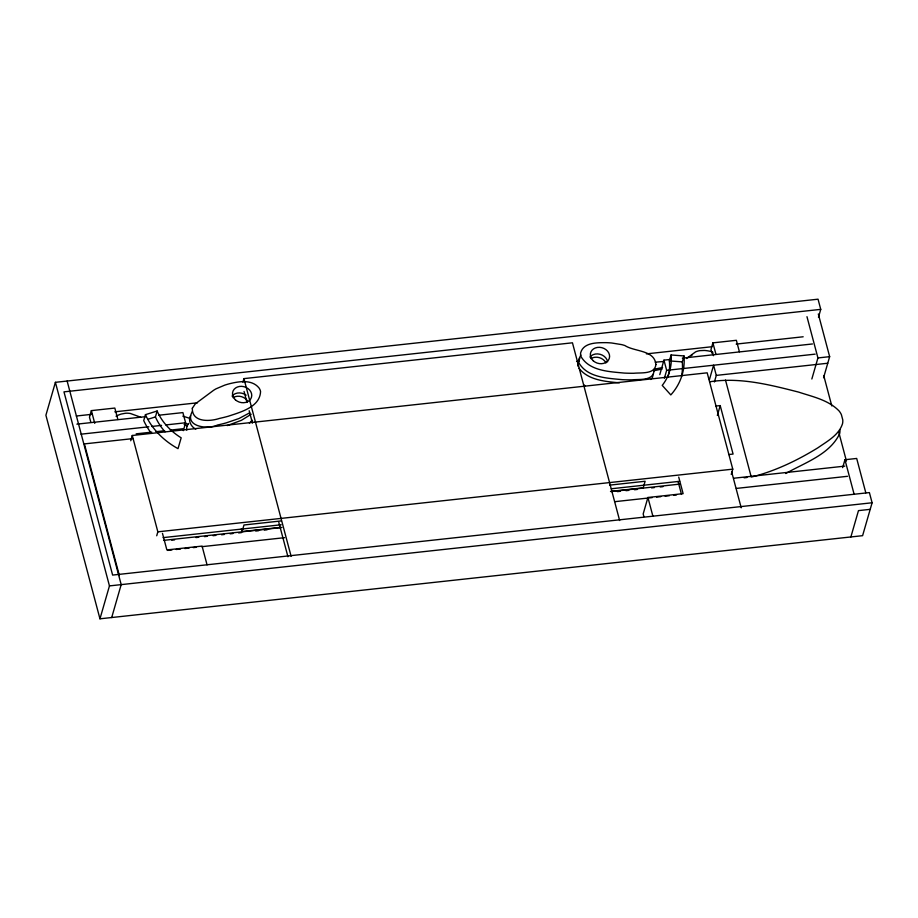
<?xml version="1.0" encoding="UTF-8"?>
<svg xmlns="http://www.w3.org/2000/svg" width="918" height="918" viewBox="0 0 918 918"><rect width="100%" height="100%" fill="white"/><g stroke="black" fill="none" stroke-linecap="round" stroke-linejoin="round"><path stroke-width="1.38" d="M653.065 374.383L652.526 377.378L650.896 379.501M654.018 371.09C653.008 381.142 639.008 379.065 631.848 379.857A144.069 119.156 16.1 0 1 622.301 379.662C607.383 378.205 587.635 377.596 579.12 363.184A11.005 9.1 16.1 0 1 578.742 359.408L580.842 355.014M55.401 382.324L45.9 415.234L99.959 618.812L862.599 535.676L872.1 502.766L869.392 492.587L112.627 575.081L63.973 391.86L820.738 309.366L818.041 299.188L55.401 382.324L109.46 585.902L99.959 618.812M117.871 419.515L114.83 408.062L91.375 410.621L89.471 417.208L90.825 422.291M130.746 440.755L132.272 435.488L707.181 372.823L732.771 469.155L731.244 474.422M145.446 414.661A73.394 60.703 16.1 0 0 178.012 448.65L181.179 437.829A60.336 49.905 16.1 0 1 157.139 411.012L145.446 414.661L143.724 420.582A73.394 60.703 16.1 0 0 151.401 433.388M165.068 431.793A60.336 49.905 16.1 0 1 155.429 416.933L157.139 411.012M111.698 617.539L121.187 584.617L67.129 381.039M183.325 430.668L185.608 422.773L182.9 412.595L158.871 415.211M186.756 430.14L186.606 428.167A6.541 5.405 16.1 0 1 186.905 426.939L187.846 424.46L185.815 423.565A54.185 44.821 16.1 0 0 185 423.221M156.714 535.779L157.85 531.832L132.272 435.488M242.903 382.175L243.924 378.618L572.453 342.804L619.639 520.517M280.483 527.391L242.077 531.568L243.981 524.993L280.965 520.954M659.778 374.636L663.955 360.154L671.024 359.386M664.38 378.227L666.663 370.333L663.955 360.154M667.937 376.977A60.336 49.905 16.1 0 0 669.371 360.912L671.081 354.979L684.002 355.943L682.292 361.876A73.394 60.703 16.1 0 1 681.512 376.357M678.723 477.096L683.118 493.654L647.924 497.487L643.174 513.942L643.885 516.627M739.403 351.755L736.362 340.303L712.896 342.862L710.991 349.448L711.702 352.122M712.058 353.464L712.506 351.927A30.661 25.36 16.1 0 0 704.519 350.446L700.078 350.619A16.96 14.022 16.1 0 0 695.58 351.881L686.515 358.525M709.407 379.696L713.584 365.215L716.292 375.393L714.388 381.98M717.348 415.452L720.205 405.584L715.925 406.054M818.466 317.261L820.738 309.366M811.845 379.008L817.927 357.94L806.968 316.676M823.572 377.723L829.654 356.666L818.328 314.025M842.667 467.629L844.95 459.734L856.689 458.449L865.812 492.84M850.871 536.961L858.468 510.626L870.195 509.341M190.588 415.636C187.685 420.226 191.173 427.088 195.798 429.119M579.889 358.307L577.789 362.69A11.005 9.1 16.1 0 0 578.168 366.477M252.106 420.226L249.398 423.175M192.332 411.448C183.795 426.652 207.755 429.819 217.509 425.023A144.069 119.156 16.1 0 0 226.413 422.819L239.024 418.505L249.719 412.813M251.176 414.248L241.434 420.306L227.297 425.573M691.357 355.702L691.954 355.255M785.785 473.504C804.638 462.695 829.746 454.605 839.637 433.709A18.027 14.906 16.1 0 0 839.901 429.67M147.626 419.365L155.429 416.933M756.007 475.88C777.948 469.752 798.626 459.643 817.984 447.743C827.175 441.306 838.788 435.189 842.483 423.829A18.027 14.906 16.1 0 0 842.747 419.79L841.393 414.695A18.027 14.906 16.1 0 0 839.052 410.931C828.461 399.95 812.579 396.725 798.614 392.101C769.777 384.734 739.736 377.034 709.832 381.773M754.814 476.167L751.245 477.027L725.495 380.063M655.211 362.185L663.783 361.462M76.32 416.015L91.995 414.305M114.807 411.826L197.462 402.807M576.561 361.485L579.407 361.176M646.398 353.878L711.955 346.729M736.179 344.089L803.17 336.78M76.882 424.15L146.146 416.6M682.338 358.146L812.453 343.963M81.002 434.18L148.854 426.778M151.677 426.468L161.579 425.39M165.814 424.931L185.608 422.773M666.663 370.333L815.173 354.141M817.927 357.94L829.654 356.666M136.151 433.835L151.791 432.126M156.06 431.667L164.597 430.737M170.278 430.117L183.084 428.717M133.018 438.597L84.387 443.899L119.363 575.586M716.292 375.393L827.749 363.241M728.8 454.536L733.08 454.066L720.205 405.584M157.85 531.832L732.771 469.155M609.552 485.14L645.113 481.261L643.22 487.848L610.504 491.405M163.071 537.638L281.183 524.763M611.331 488.766L679.63 481.319M163.565 540.381L281.86 527.494M611.078 491.6L679.492 484.142M733.643 478.244L844.812 466.126M171.723 540.209L174.569 539.899M195.924 537.569L198.77 537.26M204.473 536.628L207.319 536.319M213.01 535.699L215.868 535.389M221.559 534.769L224.405 534.46M230.097 533.84L232.954 533.53M238.646 532.91L241.491 532.601M255.732 531.04L258.578 530.73M264.269 530.111L267.127 529.801M617.401 491.623L620.247 491.314M625.95 490.682L628.796 490.373M634.487 489.753L637.333 489.443M651.573 487.894L654.419 487.584M660.122 486.965L662.968 486.655M744.131 477.808L746.977 477.498M167.696 550.41L171.976 549.939M176.245 549.48L180.525 549.01M184.805 548.539L189.074 548.08M193.354 547.61L196.2 547.3M201.903 546.68L284.569 537.673M615.209 501.63L652.262 497.59M656.542 497.12L660.811 496.649M665.091 496.19L669.36 495.72M673.64 495.261L676.486 494.94M736.351 488.422L847.509 476.304M109.46 585.902L872.1 502.766M662.578 367.521L655.016 369.036A18.888 15.617 16.1 0 0 654.19 369.357M662.13 369.047L654.58 370.562A18.888 15.617 16.1 0 0 653.754 370.895M619.352 382.84C605.329 381.486 588.427 380.259 579.04 368.347M669.371 360.912L682.292 361.876M189.177 418.138L182.82 416.141M140.706 417.22L130.39 413.49A16.96 14.022 16.1 0 0 125.491 413.249L121.233 414.052A30.661 25.36 16.1 0 0 116.035 416.221M187.398 425.998L185.367 425.103A54.185 44.821 16.1 0 0 184.151 424.586M583.814 384.975L585.179 385.709M823.756 375.646L831.8 405.951M838.754 432.126L846.43 461.054M844.95 459.734L854.084 494.113M712.896 342.862L715.937 354.314M712.506 351.927L713.504 355.679M731.635 471.76L741.205 507.803M678.069 481.491L681.489 494.4M647.924 497.487L652.905 516.237M243.924 378.618L291.121 556.331M244.05 391.435L246.976 402.451M249.168 410.713L252.461 423.118M278.797 522.308L287.942 556.744M241.354 528.825L242.077 531.568M207.055 564.845L202.075 546.095L166.869 549.928L162.475 533.369M91.375 410.621L94.749 423.347M671.081 354.979A60.336 49.905 16.1 0 1 662.234 385.388L670.806 394.924A73.394 60.703 16.1 0 0 684.002 355.943M589.907 357.068A9.754 8.067 16.1 0 1 600.097 354.291A9.754 8.067 16.1 0 1 607.613 361.807M590.894 358.628A9.754 8.067 16.1 0 1 605.96 362.908M232.047 396.071A9.754 8.067 16.1 0 1 246.139 395.188M233.034 397.643A9.754 8.067 16.1 0 1 247.194 400.455M187.811 424.449A15.032 12.439 16.1 0 1 188.626 423.45M655.911 364.515C654.913 374.555 640.902 372.478 633.741 373.27A144.069 119.156 16.1 0 1 624.206 373.075C609.277 371.629 589.528 371.021 581.014 356.597A11.005 9.1 16.1 0 1 580.646 352.822C583.607 342.242 597.4 342.689 606.236 342.655A78.133 64.616 16.1 0 1 611.617 342.988L621.681 344.617A38.694 32.004 16.1 0 1 624.883 345.547C634.671 351.881 654.637 349.861 655.911 364.515M192.321 408.292C191.942 422.567 209.809 421.637 219.413 418.436A144.069 119.156 16.1 0 0 228.307 416.233C240.55 412.113 259.943 407.167 260.563 391.538A11.005 9.1 16.1 0 0 258.968 387.889C251.888 379.237 239.116 381.36 229.569 383.724A78.133 64.616 16.1 0 0 224.658 385.17L216.005 388.842A38.694 32.004 16.1 0 0 213.458 390.402L195.282 403.886L192.321 408.292M593.235 360.774A9.754 8.067 16.1 0 0 609.3 358.353A9.754 8.067 16.1 0 0 597.377 347.429A9.754 8.067 16.1 0 0 593.235 360.774M235.387 399.789A9.754 8.067 16.1 0 0 251.452 397.356A9.754 8.067 16.1 0 0 239.518 386.444A9.754 8.067 16.1 0 0 235.387 399.789"/></g></svg>
